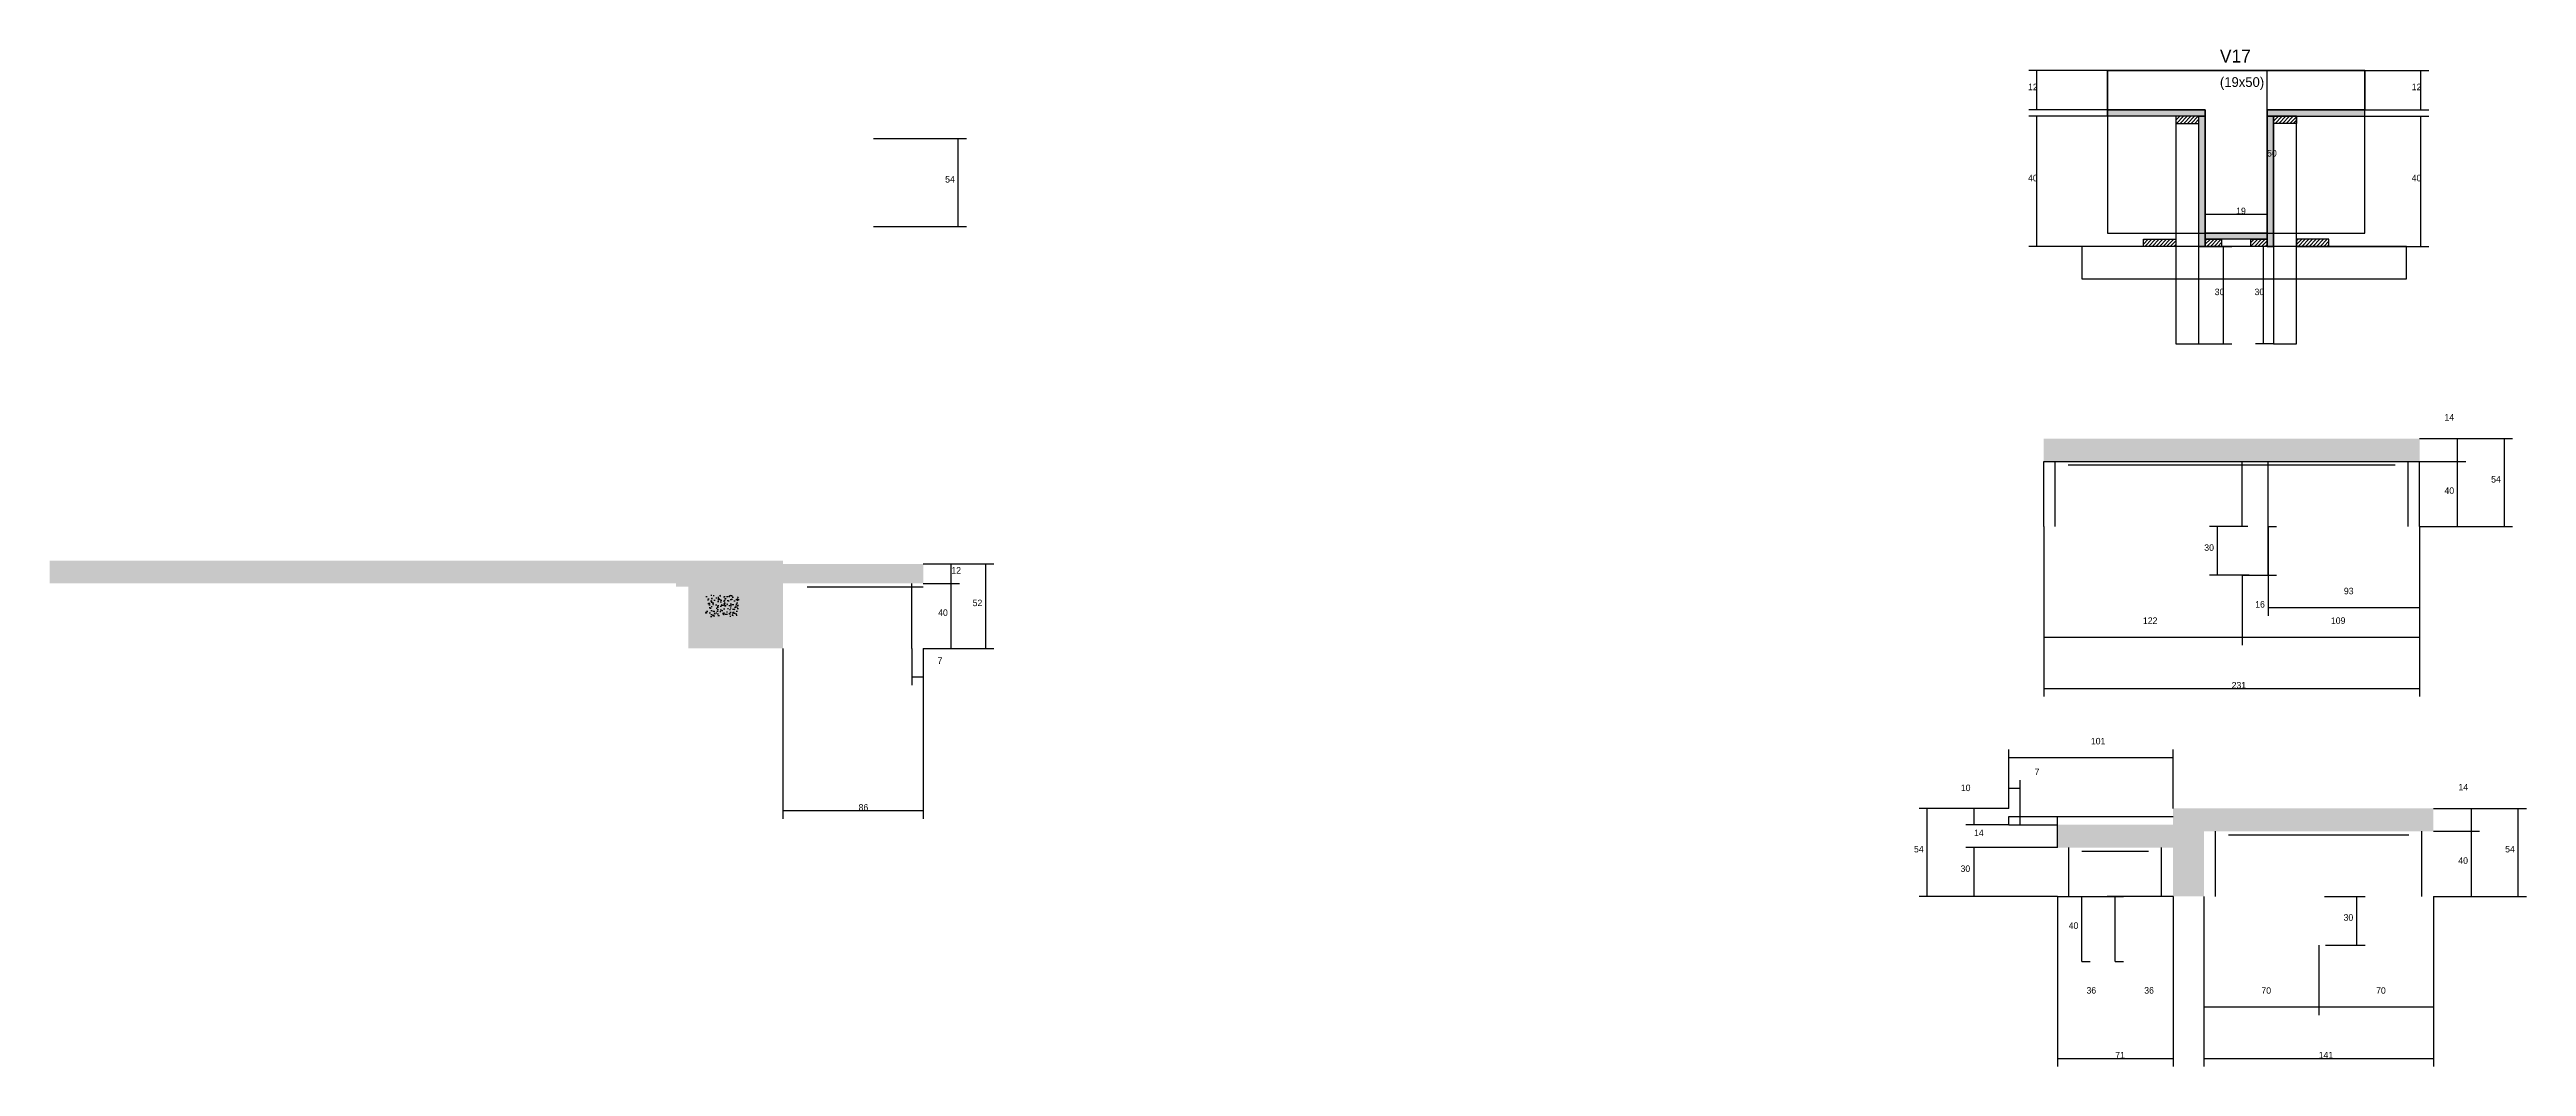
# Model space of a CAD drawing. Header units: metres. Extents: x 132760 to 134282, y 29869 to 30494.
import ezdxf

# ---------------------------------------------------------------- set-up
doc = ezdxf.new("R2010")
doc.units = ezdxf.units.M
for name, color, linetype in [('CONCRETO', 251, 'Continuous'), ('COTA', 241, 'Continuous'), ('Hachura', 253, 'Continuous'), ('Madeira', 126, 'Continuous'), ('Painéis', 200, 'Continuous'), ('SARR_2.2x7', 40, 'Continuous'), ('SARR_EDITAR', 141, 'Continuous'), ('Texto Seção', 7, 'Continuous')]:
    doc.layers.add(name, color=color, linetype=linetype)

msp = doc.modelspace()

# ---------------------------------------------------------------- hatches: boundary and pattern name
at = {"layer": 'COTA'}
h = msp.add_hatch(dxfattribs=at)
h.set_pattern_fill('AR-CONC', scale=0.03)
h.paths.add_polyline_path([(134216.6, 30240.7), (134216.6, 30254.7), (133985.6, 30254.7), (133985.6, 30240.7)])
h = msp.add_hatch(dxfattribs=at)
h.set_pattern_fill('AR-CONC', scale=0.03)
h.paths.add_polyline_path([(133210.8, 30125.7), (133210.8, 30165.7), (133297, 30165.7), (133297, 30177.7), (133210.8, 30177.7), (133210.8, 30179.7), (132760.1, 30179.7), (132760.1, 30165.7), (133145.1, 30165.7), (133145.1, 30163.7), (133152.6, 30163.7), (133152.6, 30125.7)])
h = msp.add_hatch(dxfattribs=at)
h.set_pattern_fill('AR-CONC', scale=0.03)
h.paths.add_polyline_path([(133183.8, 30145.4), (133183.8, 30158.4), (133183.8, 30158.4), (133163.3, 30158.4), (133163.3, 30158.4), (133163.3, 30145.4), (133163.3, 30145.4), (133183.8, 30145.4)])
h = msp.add_hatch(dxfattribs=at)
h.set_pattern_fill('AR-CONC', scale=0.03)
h.paths.add_polyline_path([(134065.1, 30017.3), (133994.1, 30017.3), (133994.1, 30003.3), (134065.1, 30003.3), (134065.1, 29973.3), (134084.1, 29973.3), (134084.1, 30013.3), (134225.1, 30013.3), (134225.1, 30027.3), (134065.1, 30027.3)])
at = {"layer": 'Hachura'}
h = msp.add_hatch(color=8, dxfattribs=at)
h.dxf.hatch_style = 1
h.paths.add_polyline_path([(134024.9, 30452.9), (134024.9, 30456.9), (134024.9, 30456.9), (134084.9, 30456.9), (134084.9, 30456.9), (134084.9, 30452.9), (134084.9, 30452.9), (134024.9, 30452.9)])
h = msp.add_hatch(dxfattribs=at)
h.set_pattern_fill('ANSI31', scale=0.5)
h.paths.add_polyline_path([(134066.9, 30452.9), (134066.9, 30448.5), (134066.9, 30448.5), (134080.9, 30448.5), (134080.9, 30448.5), (134080.9, 30452.9), (134080.9, 30452.9), (134066.9, 30452.9)])
h = msp.add_hatch(color=8, dxfattribs=at)
h.dxf.hatch_style = 1
h.paths.add_polyline_path([(134080.9, 30452.9), (134084.9, 30452.9), (134084.9, 30452.9), (134084.9, 30372.9), (134084.9, 30372.9), (134080.9, 30372.9), (134080.9, 30372.9), (134080.9, 30452.9)])
h = msp.add_hatch(color=8, dxfattribs=at)
h.dxf.hatch_style = 1
h.paths.add_polyline_path([(134182.9, 30452.9), (134182.9, 30456.9), (134182.9, 30456.9), (134122.9, 30456.9), (134122.9, 30456.9), (134122.9, 30452.9), (134122.9, 30452.9), (134182.9, 30452.9)])
h = msp.add_hatch(color=8, dxfattribs=at)
h.dxf.hatch_style = 1
h.paths.add_polyline_path([(134126.9, 30452.9), (134122.9, 30452.9), (134122.9, 30452.9), (134122.9, 30372.9), (134122.9, 30372.9), (134126.9, 30372.9), (134126.9, 30372.9), (134126.9, 30452.9)])
h = msp.add_hatch(dxfattribs=at)
h.set_pattern_fill('ANSI31', scale=0.5)
h.paths.add_polyline_path([(134140.9, 30452.9), (134140.9, 30448.5), (134140.9, 30448.5), (134126.9, 30448.5), (134126.9, 30448.5), (134126.9, 30452.9), (134126.9, 30452.9), (134140.9, 30452.9)])
h = msp.add_hatch(dxfattribs=at)
h.set_pattern_fill('ANSI31', scale=0.5)
h.paths.add_polyline_path([(134046.9, 30372.9), (134046.9, 30377.3), (134046.9, 30377.3), (134066.9, 30377.3), (134066.9, 30377.3), (134066.9, 30372.9), (134066.9, 30372.9), (134046.9, 30372.9)])
h = msp.add_hatch(color=8, dxfattribs=at)
h.dxf.hatch_style = 1
h.paths.add_polyline_path([(134084.9, 30377.3), (134084.9, 30380.9), (134084.9, 30380.9), (134122.9, 30380.9), (134122.9, 30380.9), (134122.9, 30377.3), (134122.9, 30377.3), (134084.9, 30377.3)])
h = msp.add_hatch(dxfattribs=at)
h.set_pattern_fill('ANSI31', scale=0.5)
h.paths.add_polyline_path([(134084.9, 30372.9), (134084.9, 30377.3), (134084.9, 30377.3), (134094.9, 30377.3), (134094.9, 30377.3), (134094.9, 30372.9), (134094.9, 30372.9), (134084.9, 30372.9)])
h = msp.add_hatch(dxfattribs=at)
h.set_pattern_fill('ANSI31', scale=0.5)
h.paths.add_polyline_path([(134112.9, 30372.9), (134112.9, 30377.3), (134112.9, 30377.3), (134122.9, 30377.3), (134122.9, 30377.3), (134122.9, 30372.9), (134122.9, 30372.9), (134112.9, 30372.9)])
h = msp.add_hatch(dxfattribs=at)
h.set_pattern_fill('ANSI31', scale=0.5)
h.paths.add_polyline_path([(134160.9, 30372.9), (134160.9, 30377.3), (134160.9, 30377.3), (134140.9, 30377.3), (134140.9, 30377.3), (134140.9, 30372.9), (134140.9, 30372.9), (134160.9, 30372.9)])

# ---------------------------------------------------------------- linework, layer by layer
at = {"layer": 'CONCRETO'}
for points in [[(134122.9, 30456.9), (134122.9, 30446.9), (134122.9, 30380.9), (134084.9, 30380.9), (134084.9, 30456.9), (134024.9, 30456.9), (134024.9, 30480.9), (134122.9, 30480.9), (134182.9, 30480.9), (134182.9, 30456.9)], [(134024.9, 30380.9), (134182.9, 30380.9), (134182.9, 30480.9), (134024.9, 30480.9)]]:
    msp.add_lwpolyline(points, close=True, dxfattribs=at)
at = {"layer": 'COTA'}
for p, q in [((134024.9, 30480.9), (133976.5, 30480.9)), ((133981.5, 30456.9), (133981.5, 30480.9)), ((134084.9, 30480.9), (134127.9, 30480.9)), ((134122.9, 30380.9), (134122.9, 30480.9)), ((134182.9, 30480.9), (134222.3, 30480.9)), ((134217.3, 30456.9), (134217.3, 30480.9)), ((134024.9, 30456.9), (133976.5, 30456.9)), ((134024.9, 30452.9), (133976.5, 30452.9)), ((133981.5, 30372.9), (133981.5, 30452.9)), ((134140.9, 30452.9), (134222.3, 30452.9)), ((134182.9, 30456.9), (134222.3, 30456.9)), ((134217.3, 30372.9), (134217.3, 30452.9)), ((133266.4, 30439.1), (133323.6, 30439.1)), ((133318.6, 30385.1), (133318.6, 30439.1)), ((133266.4, 30385.1), (133323.6, 30385.1)), ((134084.9, 30380.9), (134084.9, 30397.7)), ((134084.9, 30392.7), (134122.9, 30392.7)), ((134122.9, 30380.9), (134122.9, 30397.7)), ((134046.9, 30372.9), (133976.5, 30372.9)), ((134080.9, 30372.9), (134101.2, 30372.9)), ((134084.9, 30380.9), (134127.9, 30380.9)), ((134096.2, 30312.9), (134096.2, 30372.9)), ((134126.9, 30372.9), (134115.7, 30372.9)), ((134120.7, 30312.9), (134120.7, 30372.9)), ((134160.9, 30372.9), (134222.3, 30372.9)), ((134080.9, 30312.9), (134101.2, 30312.9)), ((134126.9, 30312.9), (134115.7, 30312.9)), ((134216.6, 30254.7), (134245, 30254.7)), ((134216.6, 30254.7), (134273.8, 30254.7)), ((134240, 30240.7), (134240, 30254.7)), ((134268.8, 30200.7), (134268.8, 30254.7)), ((134216.6, 30240.7), (134245, 30240.7)), ((134216.6, 30240.7), (134245, 30240.7)), ((134240, 30200.7), (134240, 30240.7)), ((133985.6, 30200.7), (133985.6, 30096.1)), ((133985.6, 30200.7), (133985.6, 30127.7)), ((134111.1, 30200.7), (134087.5, 30200.7)), ((134092.5, 30170.7), (134092.5, 30200.7)), ((134123.6, 30170.7), (134123.6, 30200.7)), ((134123.6, 30200.7), (134128.6, 30200.7)), ((134123.6, 30200.7), (134123.6, 30145.8)), ((134216.6, 30200.7), (134216.6, 30127.7)), ((134216.6, 30200.7), (134216.6, 30096.1)), ((134216.6, 30200.7), (134245, 30200.7)), ((134216.6, 30200.7), (134273.8, 30200.7)), ((134216.6, 30200.7), (134216.6, 30145.8)), ((133297, 30177.7), (133319.3, 30177.7)), ((133297, 30177.7), (133340.5, 30177.7)), ((133314.3, 30165.7), (133314.3, 30177.7)), ((133335.5, 30125.7), (133335.5, 30177.7)), ((134111.8, 30170.7), (134087.5, 30170.7)), ((134107.6, 30170.7), (134107.6, 30127.7)), ((134107.6, 30170.7), (134107.6, 30127.7)), ((134107.6, 30170.7), (134128.6, 30170.7)), ((133297, 30165.7), (133319.3, 30165.7)), ((133297, 30165.7), (133319.3, 30165.7)), ((133314.3, 30125.7), (133314.3, 30165.7)), ((134123.6, 30150.8), (134216.6, 30150.8)), ((133210.8, 30125.7), (133210.8, 30021)), ((133290, 30125.7), (133290, 30103.2)), ((133297, 30125.7), (133297, 30021)), ((133297, 30125.7), (133319.3, 30125.7)), ((133297, 30125.7), (133340.5, 30125.7)), ((133297, 30125.7), (133297, 30103.2)), ((133985.6, 30132.7), (134107.6, 30132.7)), ((134107.6, 30132.7), (134216.6, 30132.7)), ((133290, 30108.2), (133297, 30108.2)), ((133985.6, 30101.1), (134216.6, 30101.1)), ((133964.1, 30027.3), (133964.1, 30063.6)), ((134065.1, 30027.3), (134065.1, 30063.6)), ((133964.1, 30058.6), (134065.1, 30058.6)), ((133964.1, 30027.3), (133964.1, 30044.7)), ((133964.1, 30039.7), (133971.1, 30039.7)), ((133971.1, 30027.3), (133971.1, 30044.7)), ((133210.8, 30026), (133297, 30026)), ((133964.1, 30027.3), (133909, 30027.3)), ((133914, 29973.3), (133914, 30027.3)), ((133964.1, 30027.3), (133937.8, 30027.3)), ((133942.8, 30017.3), (133942.8, 30027.3)), ((133964.1, 30017.3), (133964.1, 30022.3)), ((133994.1, 30003.3), (133994.1, 30022.3)), ((134225.1, 30027.3), (134253.5, 30027.3)), ((134225.1, 30027.3), (134282.3, 30027.3)), ((134248.5, 30013.3), (134248.5, 30027.3)), ((134277.3, 29973.3), (134277.3, 30027.3)), ((133964.1, 30017.3), (133937.8, 30017.3)), ((133994.1, 30003.3), (133937.8, 30003.3)), ((133942.8, 29973.3), (133942.8, 30003.3)), ((133964.1, 30017.3), (133994.1, 30017.3)), ((134225.1, 30013.3), (134253.5, 30013.3)), ((134225.1, 30013.3), (134253.5, 30013.3)), ((134248.5, 29973.3), (134248.5, 30013.3)), ((133994.1, 29973.3), (133909, 29973.3)), ((133994.1, 29973.3), (133937.8, 29973.3)), ((133994.1, 29973.3), (133994.1, 29868.7)), ((133994.1, 29973.3), (134034.6, 29973.3)), ((134009.1, 29933.3), (134009.1, 29973.3)), ((134009.1, 29973.3), (134014.1, 29973.3)), ((134065.1, 29973.3), (134024.6, 29973.3)), ((134029.6, 29933.3), (134029.6, 29973.3)), ((134029.6, 29933.3), (134029.6, 29973.3)), ((134065.1, 29973.3), (134065.1, 29868.7)), ((134084.1, 29973.3), (134084.1, 29868.7)), ((134084.1, 29973.3), (134084.1, 29900.3)), ((134158.1, 29973.3), (134183.1, 29973.3)), ((134178.1, 29943.3), (134178.1, 29973.3)), ((134225.1, 29973.3), (134225.1, 29900.3)), ((134225.1, 29973.3), (134225.1, 29868.7)), ((134225.1, 29973.3), (134253.5, 29973.3)), ((134225.1, 29973.3), (134282.3, 29973.3)), ((134154.6, 29943.3), (134154.6, 29900.3)), ((134154.6, 29943.3), (134154.6, 29900.3)), ((134158.8, 29943.3), (134183.1, 29943.3)), ((134009.1, 29933.3), (134014.1, 29933.3)), ((134029.6, 29933.3), (134034.6, 29933.3)), ((134029.6, 29933.3), (134034.6, 29933.3)), ((134084.1, 29905.3), (134154.6, 29905.3)), ((134154.6, 29905.3), (134225.1, 29905.3)), ((133994.1, 29873.7), (134065.1, 29873.7)), ((134084.1, 29873.7), (134225.1, 29873.7))]:
    msp.add_line(p, q, dxfattribs=at)
at = {"layer": 'Madeira'}
for points in [[(134066.9, 30452.9), (134066.9, 30448.5), (134080.9, 30448.5), (134080.9, 30452.9)], [(134066.9, 30312.9), (134080.9, 30312.9), (134080.9, 30452.9), (134066.9, 30452.9)], [(134140.9, 30452.9), (134140.9, 30448.5), (134126.9, 30448.5), (134126.9, 30452.9)], [(134140.9, 30452.9), (134126.9, 30452.9), (134126.9, 30312.9), (134140.9, 30312.9)], [(134009, 30352.9), (134208.6, 30352.9), (134208.6, 30372.9), (134009, 30372.9)], [(134046.9, 30372.9), (134046.9, 30377.3), (134066.9, 30377.3), (134066.9, 30372.9)], [(134084.9, 30372.9), (134084.9, 30377.3), (134094.9, 30377.3), (134094.9, 30372.9)], [(134112.9, 30372.9), (134112.9, 30377.3), (134122.9, 30377.3), (134122.9, 30372.9)], [(134160.9, 30372.9), (134160.9, 30377.3), (134140.9, 30377.3), (134140.9, 30372.9)]]:
    msp.add_lwpolyline(points, close=True, dxfattribs=at)
at = {"layer": 'Painéis'}
for p, q in [((134024.9, 30456.9), (134084.9, 30456.9)), ((134024.9, 30452.9), (134024.9, 30456.9)), ((134084.9, 30452.9), (134084.9, 30456.9)), ((134084.9, 30372.9), (134084.9, 30452.9)), ((134122.9, 30456.9), (134182.9, 30456.9)), ((134122.9, 30452.9), (134122.9, 30456.9)), ((134122.9, 30372.9), (134122.9, 30452.9)), ((134182.9, 30452.9), (134182.9, 30456.9)), ((134084.9, 30380.9), (134122.9, 30380.9)), ((134084.9, 30377.3), (134084.9, 30380.9)), ((134122.9, 30377.3), (134122.9, 30380.9)), ((133985.6, 30240.7), (134216.6, 30240.7)), ((133985.6, 30200.7), (133985.6, 30240.7)), ((134107.6, 30200.7), (134107.6, 30240.7)), ((134123.6, 30200.7), (134123.6, 30240.7)), ((134216.6, 30200.7), (134216.6, 30240.7))]:
    msp.add_line(p, q, dxfattribs=at)
for points in [[(134024.9, 30452.9), (134024.9, 30456.9), (134084.9, 30456.9), (134084.9, 30452.9)], [(134080.9, 30452.9), (134084.9, 30452.9), (134084.9, 30372.9), (134080.9, 30372.9)], [(134182.9, 30452.9), (134182.9, 30456.9), (134122.9, 30456.9), (134122.9, 30452.9)], [(134126.9, 30452.9), (134122.9, 30452.9), (134122.9, 30372.9), (134126.9, 30372.9)], [(134084.9, 30377.3), (134084.9, 30380.9), (134122.9, 30380.9), (134122.9, 30377.3)]]:
    msp.add_lwpolyline(points, close=True, dxfattribs=at)
at = {"layer": 'SARR_2.2x7'}
for p, q in [((133992.6, 30200.7), (133992.6, 30240.7)), ((134000.6, 30238.5), (134107.6, 30238.5)), ((134107.6, 30238.5), (134201.6, 30238.5)), ((134209.6, 30200.7), (134209.6, 30240.7)), ((133225.8, 30163.5), (133297, 30163.5)), ((133290, 30125.7), (133290, 30165.7)), ((133971.1, 30017.3), (133971.1, 30027.3)), ((134001.1, 29973.3), (134001.1, 30003.3)), ((134058.1, 29973.3), (134058.1, 30003.3)), ((134091.1, 29973.3), (134091.1, 30013.3)), ((134099.1, 30011.1), (134154.6, 30011.1)), ((134154.6, 30011.1), (134210.1, 30011.1)), ((134218.1, 29973.3), (134218.1, 30013.3)), ((134009.1, 30001.1), (134029.6, 30001.1)), ((134029.6, 30001.1), (134050.1, 30001.1))]:
    msp.add_line(p, q, dxfattribs=at)
at = {"layer": 'SARR_EDITAR'}
msp.add_line((133964.1, 30022.3), (134065.1, 30022.3), dxfattribs=at)

# ---------------------------------------------------------------- texts
at = {"layer": 'COTA'}
for s, p in [('12', (133976, 30468.9)), ('12', (134211.8, 30468.9)), ('50', (134122.9, 30428.1)), ('54', (133310.5, 30412.1)), ('40', (133976, 30412.9)), ('40', (134211.8, 30412.9)), ('19', (134103.9, 30392.7)), ('30', (134090.7, 30342.9)), ('30', (134115.2, 30342.9)), ('14', (134231.9, 30265.8)), ('54', (134260.6, 30227.7)), ('40', (134231.9, 30220.7)), ('30', (134084.3, 30185.7)), ('12', (133314.3, 30171.7)), ('52', (133327.4, 30151.7)), ('16', (134115.6, 30150.8)), ('93', (134170.1, 30159)), ('40', (133306.2, 30145.7)), ('122', (134046.6, 30140.8)), ('109', (134162.1, 30140.8)), ('7', (133305.8, 30116.2)), ('231', (134101.1, 30101.1)), ('101', (134014.6, 30066.7)), ('7', (133980, 30047.8)), ('10', (133934.7, 30038)), ('14', (134240.5, 30038.4)), ('86', (133257.3, 30026)), ('54', (133905.9, 30000.3)), ('14', (133942.8, 30010.3)), ('54', (134269.2, 30000.3)), ('30', (133934.5, 29988.3)), ('40', (134240.4, 29993.3)), ('40', (134001, 29953.3)), ('30', (134169.9, 29958.3)), ('36', (134011.9, 29913.5)), ('36', (134047.4, 29913.5)), ('70', (134119.4, 29913.4)), ('70', (134189.9, 29913.4)), ('71', (134029.6, 29873.7)), ('141', (134154.6, 29873.7))]:
    msp.add_text(s, height=4, dxfattribs=at).set_placement(p)
at = {"layer": 'Texto Seção'}
for s, height, p in [('V17', 8, (134093.9, 30485.9)), ('(19x50)', 6, (134093.9, 30470.9))]:
    msp.add_text(s, height=height, dxfattribs=at).set_placement(p)

doc.saveas('drawing.dxf')
